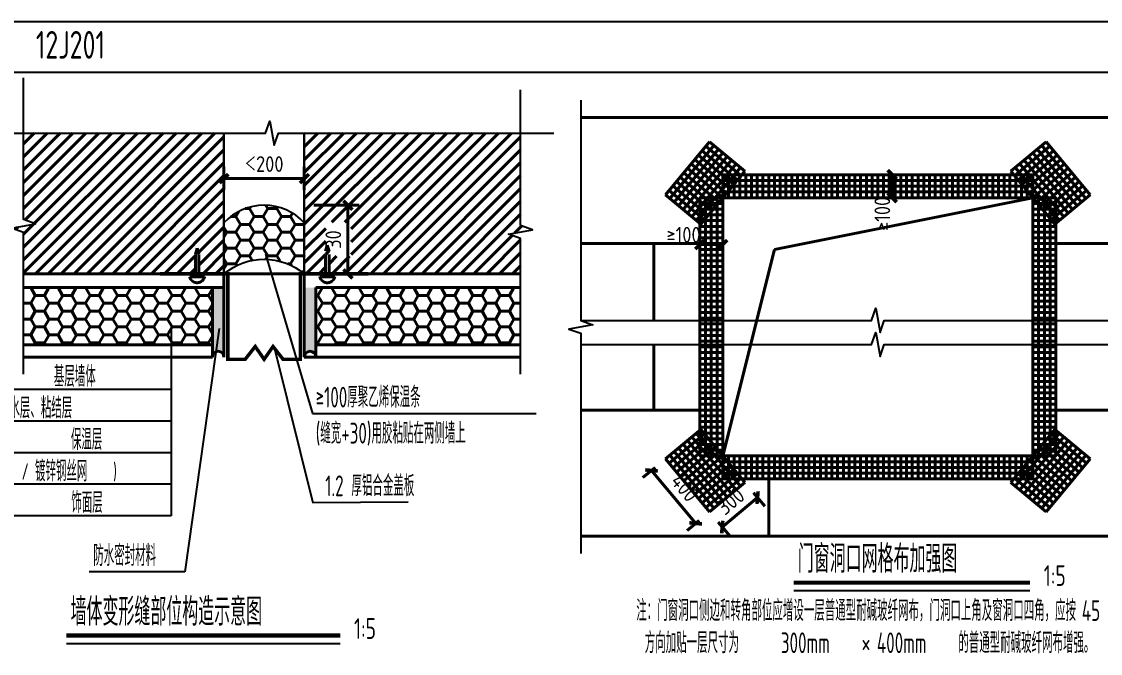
# Model space of a CAD drawing. Extents: x 1188826 to 1909461, y 608442 to 1651179.
# Drawn here: x 1527909 to 1539156, y 1283814 to 1290407 of the extents above; entities that cross this region are included whole.
import ezdxf

# ---------------------------------------------------------------- set-up
doc = ezdxf.new("R2010")
doc.units = 0
doc.header["$LTSCALE"] = 1000
doc.header["$MEASUREMENT"] = 0
doc.linetypes.add('DASH', pattern=[0.35, 0.25, -0.1])
for name, color, linetype in [('Defpoint', 7, 'Continuous'), ('PUB_DIM', 3, 'Continuous'), ('PUB_TEXT', 4, 'Continuous')]:
    doc.layers.add(name, color=color, linetype=linetype)
doc.layers.add('OTHER', color=7, linetype='Continuous', lineweight=18)
doc.layers.add('WALL', color=9, linetype='Continuous', lineweight=40)
doc.styles.get("Standard").update_dxf_attribs({"font": 'gbenor.shx', "bigfont": 'gbcbig.shx'})
doc.styles.add('STANDARD_T3', font='gbenor.shx', dxfattribs={"bigfont": 'gbcbig.shx'})
doc.dimstyles.new('STANDARD&&50', dxfattribs={"dimtxt": 175, "dimasz": 50, "dimexe": 125, "dimexo": 150, "dimgap": 75, "dimtad": 1, "dimdec": 0, "dimzin": 0, "dimdsep": 46, "dimtxsty": 'STANDARD_T3', "dimblk": 'ARCHTICK', "dimcen": 0.09, "dimadec": 0, "dimazin": 0, "dimtfac": 1, "dimtdec": 0, "dimtix": 1, "dimtmove": 2, "dimatfit": 3, "dimfxl": 0, "dimtolj": 1, "dimtzin": 0, "dimarcsym": 0})
pattern_1 = [(0, (-599645.35, -298693.78), (152.4, 87.98816), [101.6, -203.2]), (120, (-599645.35, -298693.78), (-152.399982, 87.988192), [101.6, -203.2]), (60, (-599645.35, -298693.78), (1.8e-05, 175.976352), [-203.2, 101.6])]

# ---------------------------------------------------------------- blocks, each defined once
blk = doc.blocks.new('_ArchTick')
at = {"color": 0, "linetype": 'ByBlock', "const_width": 0.4}
blk.add_lwpolyline([(-0.5, -0.5), (0.5, 0.5)], dxfattribs=at)
blk = doc.blocks.new('*D103')
at = {"layer": 'Defpoints', "color": 0, "transparency": 16777216}
for p in [(1139474, 1337418), (1140003, 1337418), (1139474, 1336654)]:
    blk.add_point(p, dxfattribs=at)
at = {"layer": 'PUB_DIM', "color": 0, "lineweight": -2, "transparency": 16777216}
for p, q in [((1139624, 1337418), (1140128, 1337418)), ((1140003, 1336654), (1140003, 1337418)), ((1139624, 1336654), (1140128, 1336654))]:
    blk.add_line(p, q, dxfattribs=at)
at = {"layer": 'PUB_DIM', "color": 0, "lineweight": -2, "transparency": 16777216, "xscale": 100, "yscale": 100, "zscale": 100}
for p, rotation in [((1140003, 1337418), 90), ((1140003, 1336654), 270)]:
    blk.add_blockref('_ArchTick', p, dxfattribs=dict(at, rotation=rotation))
at = {"layer": 'PUB_DIM', "color": 0, "transparency": 16777216, "insert": (1139840, 1337036), "char_height": 175, "attachment_point": 5, "rotation": 90, "style": 'STANDARD_T3'}
blk.add_mtext('\\A1;30', dxfattribs=at)
blk = doc.blocks.new('*D104')
at = {"layer": 'Defpoints', "color": 0, "transparency": 16777216}
for p in [(1138621, 1337998), (1139517, 1337998), (1139517, 1337716)]:
    blk.add_point(p, dxfattribs=at)
at = {"layer": 'PUB_DIM', "color": 0, "lineweight": -2, "transparency": 16777216}
for p, q in [((1138621, 1337848), (1138621, 1337591)), ((1139517, 1337848), (1139517, 1337591)), ((1138621, 1337716), (1139517, 1337716))]:
    blk.add_line(p, q, dxfattribs=at)
at = {"layer": 'PUB_DIM', "color": 0, "lineweight": -2, "transparency": 16777216, "xscale": 100, "yscale": 100, "zscale": 100, "rotation": 180}
blk.add_blockref('_ArchTick', (1138621, 1337716), dxfattribs=at)
at = {"layer": 'PUB_DIM', "color": 0, "lineweight": -2, "transparency": 16777216, "xscale": 100, "yscale": 100, "zscale": 100}
blk.add_blockref('_ArchTick', (1139517, 1337716), dxfattribs=at)
at = {"layer": 'PUB_DIM', "color": 0, "transparency": 16777216, "insert": (1139069, 1337878), "char_height": 175, "attachment_point": 5, "style": 'STANDARD_T3'}
blk.add_mtext('\\A1;＜200', dxfattribs=at)
blk = doc.blocks.new('*D91')
at = {"layer": 'Defpoints', "color": 0, "transparency": 16777216}
for p in [(1143924, 1337204), (1144180, 1337204), (1144180, 1336980)]:
    blk.add_point(p, dxfattribs=at)
at = {"layer": 'PUB_DIM', "color": 0, "lineweight": -2, "transparency": 16777216}
for p, q in [((1143924, 1337054), (1143924, 1336855)), ((1143924, 1336980), (1144180, 1336980)), ((1144180, 1337054), (1144180, 1336855))]:
    blk.add_line(p, q, dxfattribs=at)
at = {"layer": 'PUB_DIM', "color": 0, "lineweight": -2, "transparency": 16777216, "xscale": 100, "yscale": 100, "zscale": 100, "rotation": 180}
blk.add_blockref('_ArchTick', (1143924, 1336980), dxfattribs=at)
at = {"layer": 'PUB_DIM', "color": 0, "lineweight": -2, "transparency": 16777216, "xscale": 100, "yscale": 100, "zscale": 100}
blk.add_blockref('_ArchTick', (1144180, 1336980), dxfattribs=at)
at = {"layer": 'PUB_DIM', "color": 0, "transparency": 16777216, "insert": (1143743, 1337090), "char_height": 175, "attachment_point": 5, "style": 'STANDARD_T3'}
blk.add_mtext('\\A1;≥100', dxfattribs=at)
blk = doc.blocks.new('*D92')
at = {"layer": 'Defpoints', "color": 0, "transparency": 16777216}
for p in [(1145908, 1337759), (1146068, 1337759), (1145908, 1337503)]:
    blk.add_point(p, dxfattribs=at)
at = {"layer": 'PUB_DIM', "color": 0, "lineweight": -2, "transparency": 16777216}
for p, q in [((1146058, 1337759), (1146193, 1337759)), ((1146068, 1337503), (1146068, 1337759)), ((1146058, 1337503), (1146193, 1337503))]:
    blk.add_line(p, q, dxfattribs=at)
at = {"layer": 'PUB_DIM', "color": 0, "lineweight": -2, "transparency": 16777216, "xscale": 100, "yscale": 100, "zscale": 100}
for p, rotation in [((1146068, 1337759), 90), ((1146068, 1337503), 270)]:
    blk.add_blockref('_ArchTick', p, dxfattribs=dict(at, rotation=rotation))
at = {"layer": 'PUB_DIM', "color": 0, "transparency": 16777216, "insert": (1145958, 1337323), "char_height": 175, "attachment_point": 5, "rotation": 90, "style": 'STANDARD_T3'}
blk.add_mtext('\\A1;≥100', dxfattribs=at)
blk = doc.blocks.new('*D93')
at = {"layer": 'Defpoints', "color": 0, "transparency": 16777216}
for p in [(1143541, 1334590), (1144032, 1334000), (1143878, 1333871)]:
    blk.add_point(p, dxfattribs=at)
at = {"layer": 'PUB_DIM', "color": 0, "lineweight": -2, "transparency": 16777216}
for p, q in [((1143425, 1334494), (1143290, 1334381)), ((1143386, 1334461), (1143878, 1333871)), ((1143917, 1333904), (1143782, 1333791))]:
    blk.add_line(p, q, dxfattribs=at)
at = {"layer": 'PUB_DIM', "color": 0, "lineweight": -2, "transparency": 16777216, "xscale": 100, "yscale": 100, "zscale": 100}
for p, rotation in [((1143386, 1334461), 129.8055710922407), ((1143878, 1333871), 309.8055710922407)]:
    blk.add_blockref('_ArchTick', p, dxfattribs=dict(at, rotation=rotation))
at = {"layer": 'PUB_DIM', "color": 0, "transparency": 16777216, "insert": (1143757, 1334270), "char_height": 175, "attachment_point": 5, "rotation": 309.8056, "style": 'STANDARD_T3'}
blk.add_mtext('\\A1;400', dxfattribs=at)
blk = doc.blocks.new('*D94')
at = {"layer": 'Defpoints', "color": 0, "transparency": 16777216}
for p in [(1144426, 1334328), (1144567, 1334158), (1144032, 1334000)]:
    blk.add_point(p, dxfattribs=at)
at = {"layer": 'PUB_DIM', "color": 0, "lineweight": -2, "transparency": 16777216}
for p, q in [((1144522, 1334213), (1144647, 1334062)), ((1144174, 1333830), (1144567, 1334158)), ((1144128, 1333885), (1144254, 1333734))]:
    blk.add_line(p, q, dxfattribs=at)
at = {"layer": 'PUB_DIM', "color": 0, "lineweight": -2, "transparency": 16777216, "xscale": 100, "yscale": 100, "zscale": 100}
for p, rotation in [((1144567, 1334158), 39.80557109226186), ((1144174, 1333830), 219.8055710922619)]:
    blk.add_blockref('_ArchTick', p, dxfattribs=dict(at, rotation=rotation))
at = {"layer": 'PUB_DIM', "color": 0, "transparency": 16777216, "insert": (1144267, 1334119), "char_height": 175, "attachment_point": 5, "rotation": 39.8056, "style": 'STANDARD_T3'}
blk.add_mtext('\\A1;300', dxfattribs=at)
blk = doc.blocks.new('21412412431')
h = blk.add_hatch()
h.set_pattern_fill('ANSI31', color=256, scale=64, style=0)
h.set_pattern_definition([(45, (-599645.35, -298693.78), (-71.842049, 71.842049), [])])
h.paths.add_polyline_path([(14004.4, 17605.3), (14004.4, 17822.8), (14023.6, 17890.3), (14042.8, 17822.8), (14042.8, 17605.3), (14322.1, 17605.3), (14322.1, 19173.2), (12089, 19173.2), (12089, 18209.2), (12223.4, 18161.5), (11954.6, 18114.1), (12089, 18065.2), (12089, 17605.3)])
h.paths.add_polyline_path([(17627.9, 17605.3), (17627.9, 17998.8), (17493.5, 18047.7), (17762.3, 18095.1), (17627.9, 18142.8), (17627.9, 19173.2), (15218.1, 19173.2), (15218.1, 17605.3), (15454.9, 17605.3), (15454.9, 17858.4), (15474.1, 17926), (15493.3, 17858.4), (15493.3, 17605.3)])
h.paths.add_polyline_path([(15458.4, 17800.9), (15740.4, 17800.9), (15740.4, 18178.9), (15458.4, 18178.9)], flags=16)
h = blk.add_hatch()
h.set_pattern_fill('HONEY', color=256, scale=64, style=0)
h.set_pattern_definition(pattern_1)
h.paths.add_polyline_path([(15217.7, 17605.3), (15218.1, 17605.3), (15218.1, 18174.4, 0.4335657), (14322.1, 18174.4), (14322.1, 17605.3, -0.3603361)])
h = blk.add_hatch()
h.set_pattern_fill('HONEY', color=256, scale=64, style=0)
h.set_pattern_definition(pattern_1)
h.paths.add_polyline_path([(14194.1, 16811.4), (14194.1, 17451.4), (12088.2, 17451.4), (12088.2, 16811.4)])
h.paths.add_polyline_path([(15346.1, 17451.4), (15346.1, 16811.4), (17628.7, 16811.4), (17628.7, 17451.4)])
for points in [[(14322.1, 17451.4), (14194.1, 17451.4), (14194.1, 16811.4), (14194.1, 16677, -1), (14322.1, 16677)], [(15218.1, 17451.4), (15346.1, 17451.4), (15346.1, 16811.4), (15346.1, 16677, 1), (15218.1, 16677)]]:
    blk.add_hatch(color=256).paths.add_polyline_path(points)
for p, q in [((18299.9, 19349.5), (24695.2, 19349.5)), ((19733.4, 19076.2), (19241.8, 18486.2)), ((19782.6, 19035.3), (19290.9, 18445.3)), ((20085.8, 18699.3), (19692.5, 19027.1)), ((20126.8, 18748.5), (19733.4, 19076.2)), ((23091.1, 18748.5), (23484.4, 19076.2)), ((23132.1, 18699.3), (23525.4, 19027.1)), ((23435.3, 19035.3), (23926.9, 18445.3)), ((23484.4, 19076.2), (23976.1, 18486.2)), ((19831.8, 18994.3), (19340.1, 18404.3)), ((19880.9, 18953.3), (19389.3, 18363.3)), ((19930.1, 18912.4), (19438.4, 18322.4)), ((19962.9, 18551.8), (19569.6, 18879.6)), ((20003.9, 18601), (19610.5, 18928.7)), ((20044.8, 18650.1), (19651.5, 18977.9)), ((23173.1, 18650.1), (23566.4, 18977.9)), ((23214, 18601), (23607.4, 18928.7)), ((23255, 18551.8), (23648.3, 18879.6)), ((23287.8, 18912.4), (23779.4, 18322.4)), ((23336.9, 18953.3), (23828.6, 18363.3)), ((23386.1, 18994.3), (23877.8, 18404.3)), ((19979.3, 18871.4), (19487.6, 18281.4)), ((19880.9, 18453.5), (19487.6, 18781.2)), ((19921.9, 18502.6), (19528.6, 18830.4)), ((20028.4, 18830.4), (19536.8, 18240.4)), ((20077.6, 18789.4), (19585.9, 18199.4)), ((23140.3, 18789.4), (23631.9, 18199.4)), ((23189.4, 18830.4), (23681.1, 18240.4)), ((23238.6, 18871.4), (23730.3, 18281.4)), ((23296, 18502.6), (23689.3, 18830.4)), ((23336.9, 18453.5), (23730.3, 18781.2)), ((19799, 18355.1), (19405.7, 18682.9)), ((19840, 18404.3), (19446.6, 18732.1)), ((20126.8, 18748.5), (19635.1, 18158.5)), ((19880.9, 18709.5), (19880.9, 18453.5)), ((19880.9, 18709.5), (23336.9, 18709.5)), ((19880.9, 18645.5), (23336.9, 18645.5)), ((19944.9, 18709.5), (19944.9, 18453.5)), ((20008.9, 18709.5), (20008.9, 18453.5)), ((20072.9, 18709.5), (20072.9, 18453.5)), ((20136.9, 18709.5), (20136.9, 18453.5)), ((20200.9, 18709.5), (20200.9, 18453.5)), ((20264.9, 18709.5), (20264.9, 18453.5)), ((20328.9, 18709.5), (20328.9, 18453.5)), ((20392.9, 18709.5), (20392.9, 18453.5)), ((20456.9, 18709.5), (20456.9, 18453.5)), ((20520.9, 18709.5), (20520.9, 18453.5)), ((20584.9, 18709.5), (20584.9, 18453.5)), ((20648.9, 18709.5), (20648.9, 18453.5)), ((20712.9, 18709.5), (20712.9, 18453.5)), ((20776.9, 18709.5), (20776.9, 18453.5)), ((20840.9, 18709.5), (20840.9, 18453.5)), ((20904.9, 18709.5), (20904.9, 18453.5)), ((20968.9, 18709.5), (20968.9, 18453.5)), ((21032.9, 18709.5), (21032.9, 18453.5)), ((21096.9, 18709.5), (21096.9, 18453.5)), ((21160.9, 18709.5), (21160.9, 18453.5)), ((21224.9, 18709.5), (21224.9, 18453.5)), ((21288.9, 18709.5), (21288.9, 18453.5)), ((21352.9, 18709.5), (21352.9, 18453.5)), ((21416.9, 18709.5), (21416.9, 18453.5)), ((21480.9, 18709.5), (21480.9, 18453.5)), ((21544.9, 18709.5), (21544.9, 18453.5)), ((21608.9, 18709.5), (21608.9, 18453.5)), ((21672.9, 18709.5), (21672.9, 18453.5)), ((21736.9, 18709.5), (21736.9, 18453.5)), ((21800.9, 18709.5), (21800.9, 18453.5)), ((21864.9, 18709.5), (21864.9, 18453.5)), ((21928.9, 18709.5), (21928.9, 18453.5)), ((21992.9, 18709.5), (21992.9, 18453.5)), ((22056.9, 18709.5), (22056.9, 18453.5)), ((22120.9, 18709.5), (22120.9, 18453.5)), ((22184.9, 18709.5), (22184.9, 18453.5)), ((22248.9, 18709.5), (22248.9, 18453.5)), ((22312.9, 18709.5), (22312.9, 18453.5)), ((22376.9, 18709.5), (22376.9, 18453.5)), ((22440.9, 18709.5), (22440.9, 18453.5)), ((22504.9, 18709.5), (22504.9, 18453.5)), ((22568.9, 18709.5), (22568.9, 18453.5)), ((22632.9, 18709.5), (22632.9, 18453.5)), ((22696.9, 18709.5), (22696.9, 18453.5)), ((22760.9, 18709.5), (22760.9, 18453.5)), ((22824.9, 18709.5), (22824.9, 18453.5)), ((22888.9, 18709.5), (22888.9, 18453.5)), ((22952.9, 18709.5), (22952.9, 18453.5)), ((23016.9, 18709.5), (23016.9, 18453.5)), ((23080.9, 18709.5), (23080.9, 18453.5)), ((23091.1, 18748.5), (23582.8, 18158.5)), ((23144.9, 18709.5), (23144.9, 18453.5)), ((23208.9, 18709.5), (23208.9, 18453.5)), ((23272.9, 18709.5), (23272.9, 18453.5)), ((23336.9, 18709.5), (23336.9, 18453.5)), ((23377.9, 18404.3), (23771.2, 18732.1)), ((23418.9, 18355.1), (23812.2, 18682.9)), ((19676.1, 18207.6), (19282.8, 18535.4)), ((19717.1, 18256.8), (19323.7, 18584.6)), ((19758, 18306), (19364.7, 18633.7)), ((19880.9, 18581.5), (23336.9, 18581.5)), ((19880.9, 18517.5), (23336.9, 18517.5)), ((23459.9, 18306), (23853.2, 18633.7)), ((23500.8, 18256.8), (23894.2, 18584.6)), ((23541.8, 18207.6), (23935.1, 18535.4)), ((19635.1, 18158.5), (19241.8, 18486.2)), ((19624.9, 15573.5), (19624.9, 18453.5)), ((19624.9, 18453.5), (19880.9, 18453.5)), ((19688.9, 15573.5), (19688.9, 18453.5)), ((19752.9, 15573.5), (19752.9, 18453.5)), ((19816.9, 15573.5), (19816.9, 18453.5)), ((19880.9, 18453.5), (23336.9, 18453.5)), ((19880.9, 15573.5), (19880.9, 18453.5)), ((20456.9, 17877.5), (23336.9, 18453.5)), ((23336.9, 15573.5), (23336.9, 18453.5)), ((23592.9, 18453.5), (23336.9, 18453.5)), ((23400.9, 15573.5), (23400.9, 18453.5)), ((23464.9, 15573.5), (23464.9, 18453.5)), ((23528.9, 15573.5), (23528.9, 18453.5)), ((23582.8, 18158.5), (23976.1, 18486.2)), ((23592.9, 15573.5), (23592.9, 18453.5)), ((19624.9, 18389.5), (19880.9, 18389.5)), ((19624.9, 18325.5), (19880.9, 18325.5)), ((23592.9, 18389.5), (23336.9, 18389.5)), ((23592.9, 18325.5), (23336.9, 18325.5)), ((19624.9, 18261.5), (19880.9, 18261.5)), ((19624.9, 18197.5), (19880.9, 18197.5)), ((23592.9, 18261.5), (23336.9, 18261.5)), ((23592.9, 18197.5), (23336.9, 18197.5)), ((19624.9, 18133.5), (19880.9, 18133.5)), ((19624.9, 18069.5), (19880.9, 18069.5)), ((23592.9, 18133.5), (23336.9, 18133.5)), ((23592.9, 18069.5), (23336.9, 18069.5)), ((19880.9, 17941.5), (18299.9, 17941.5)), ((19112.9, 17085.5), (19112.9, 17941.5)), ((19624.9, 18005.5), (19880.9, 18005.5)), ((19624.9, 17941.5), (19880.9, 17941.5)), ((23592.9, 18005.5), (23336.9, 18005.5)), ((23336.9, 17941.5), (24695.2, 17941.5)), ((23592.9, 17941.5), (23336.9, 17941.5)), ((19624.9, 17877.5), (19880.9, 17877.5)), ((19624.9, 17813.5), (19880.9, 17813.5)), ((19880.9, 15573.5), (20456.9, 17877.5)), ((23592.9, 17877.5), (23336.9, 17877.5)), ((23592.9, 17813.5), (23336.9, 17813.5)), ((19624.9, 17749.5), (19880.9, 17749.5)), ((19624.9, 17685.5), (19880.9, 17685.5)), ((23592.9, 17749.5), (23336.9, 17749.5)), ((23592.9, 17685.5), (23336.9, 17685.5)), ((14322.1, 17605), (12089, 17605)), ((14322.1, 16677), (14322.1, 17605)), ((14365.5, 17605), (15218.1, 17605)), ((17628.7, 17605), (15218.1, 17605)), ((15218.1, 16677), (15218.1, 17605)), ((19624.9, 17621.5), (19880.9, 17621.5)), ((19624.9, 17557.5), (19880.9, 17557.5)), ((23592.9, 17621.5), (23336.9, 17621.5)), ((23592.9, 17557.5), (23336.9, 17557.5)), ((14194.1, 17451.4), (12089, 17451.4)), ((14194.1, 16811.4), (14194.1, 17451.4)), ((14194.1, 17451.4), (14322.1, 17451.4)), ((15346.1, 17451.4), (17627.9, 17451.4)), ((15346.1, 16811.4), (15346.1, 17451.4)), ((15346.1, 17451.4), (15346.1, 16677)), ((19624.9, 17493.5), (19880.9, 17493.5)), ((23592.9, 17493.5), (23336.9, 17493.5)), ((19624.9, 17429.5), (19880.9, 17429.5)), ((19624.9, 17365.5), (19880.9, 17365.5)), ((23592.9, 17429.5), (23336.9, 17429.5)), ((23592.9, 17365.5), (23336.9, 17365.5)), ((19624.9, 17301.5), (19880.9, 17301.5)), ((19624.9, 17237.5), (19880.9, 17237.5)), ((23592.9, 17301.5), (23336.9, 17301.5)), ((23592.9, 17237.5), (23336.9, 17237.5)), ((19624.9, 17173.5), (19880.9, 17173.5)), ((19624.9, 17109.5), (19880.9, 17109.5)), ((23592.9, 17173.5), (23336.9, 17173.5)), ((23592.9, 17109.5), (23336.9, 17109.5)), ((19624.9, 17045.5), (19880.9, 17045.5)), ((19624.9, 16981.5), (19880.9, 16981.5)), ((23592.9, 17045.5), (23336.9, 17045.5)), ((23592.9, 16981.5), (23336.9, 16981.5)), ((19624.9, 16917.5), (19880.9, 16917.5)), ((19624.9, 16853.5), (19880.9, 16853.5)), ((23592.9, 16917.5), (23336.9, 16917.5)), ((23592.9, 16853.5), (23336.9, 16853.5)), ((14194.1, 16811.4), (12089, 16811.4)), ((14194.1, 16811.4), (14194.1, 16677)), ((15346.1, 16811.4), (17627.9, 16811.4)), ((19112.9, 16085.5), (19112.9, 16815.8)), ((19624.9, 16789.5), (19880.9, 16789.5)), ((19624.9, 16725.5), (19880.9, 16725.5)), ((23592.9, 16789.5), (23336.9, 16789.5)), ((23592.9, 16725.5), (23336.9, 16725.5)), ((14194.1, 16677), (12089, 16677)), ((15218.1, 16677), (17627.9, 16677)), ((19624.9, 16661.5), (19880.9, 16661.5)), ((19624.9, 16597.5), (19880.9, 16597.5)), ((23592.9, 16661.5), (23336.9, 16661.5)), ((23592.9, 16597.5), (23336.9, 16597.5)), ((19624.9, 16533.5), (19880.9, 16533.5)), ((23592.9, 16533.5), (23336.9, 16533.5)), ((19624.9, 16469.5), (19880.9, 16469.5)), ((19624.9, 16405.5), (19880.9, 16405.5)), ((23592.9, 16469.5), (23336.9, 16469.5)), ((23592.9, 16405.5), (23336.9, 16405.5)), ((19624.9, 16341.5), (19880.9, 16341.5)), ((19624.9, 16277.5), (19880.9, 16277.5)), ((23592.9, 16341.5), (23336.9, 16341.5)), ((23592.9, 16277.5), (23336.9, 16277.5)), ((19624.9, 16213.5), (19880.9, 16213.5)), ((19624.9, 16149.5), (19880.9, 16149.5)), ((23592.9, 16213.5), (23336.9, 16213.5)), ((23592.9, 16149.5), (23336.9, 16149.5)), ((19880.9, 16085.5), (18299.9, 16085.5)), ((19624.9, 16085.5), (19880.9, 16085.5)), ((19624.9, 16021.5), (19880.9, 16021.5)), ((23336.9, 16085.5), (24695.2, 16085.5)), ((23592.9, 16085.5), (23336.9, 16085.5)), ((23592.9, 16021.5), (23336.9, 16021.5)), ((19624.9, 15957.5), (19880.9, 15957.5)), ((19624.9, 15893.5), (19880.9, 15893.5)), ((23592.9, 15957.5), (23336.9, 15957.5)), ((23592.9, 15893.5), (23336.9, 15893.5)), ((19635.1, 15868.5), (19241.8, 15540.7)), ((19676.1, 15819.3), (19282.8, 15491.5)), ((19717.1, 15770.1), (19323.7, 15442.4)), ((20028.4, 15196.5), (19536.8, 15786.5)), ((20077.6, 15237.5), (19585.9, 15827.5)), ((19624.9, 15829.5), (19880.9, 15829.5)), ((19624.9, 15765.5), (19880.9, 15765.5)), ((20126.8, 15278.5), (19635.1, 15868.5)), ((23091.1, 15278.5), (23582.8, 15868.5)), ((23140.3, 15237.5), (23631.9, 15827.5)), ((23189.4, 15196.5), (23681.1, 15786.5)), ((23592.9, 15829.5), (23336.9, 15829.5)), ((23592.9, 15765.5), (23336.9, 15765.5)), ((23500.8, 15770.1), (23894.2, 15442.4)), ((23541.8, 15819.3), (23935.1, 15491.5)), ((23582.8, 15868.5), (23976.1, 15540.7)), ((19758, 15721), (19364.7, 15393.2)), ((19880.9, 15073.6), (19389.3, 15663.6)), ((19799, 15671.8), (19405.7, 15344)), ((19930.1, 15114.6), (19438.4, 15704.6)), ((19979.3, 15155.6), (19487.6, 15745.5)), ((19624.9, 15701.5), (19880.9, 15701.5)), ((19624.9, 15637.5), (19880.9, 15637.5)), ((23238.6, 15155.6), (23730.3, 15745.5)), ((23287.8, 15114.6), (23779.4, 15704.6)), ((23592.9, 15701.5), (23336.9, 15701.5)), ((23336.9, 15073.6), (23828.6, 15663.6)), ((23592.9, 15637.5), (23336.9, 15637.5)), ((23418.9, 15671.8), (23812.2, 15344)), ((23459.9, 15721), (23853.2, 15393.2)), ((19733.4, 14950.7), (19241.8, 15540.7)), ((19782.6, 14991.7), (19290.9, 15581.7)), ((19831.8, 15032.6), (19340.1, 15622.6)), ((19840, 15622.6), (19446.6, 15294.9)), ((19880.9, 15573.5), (19487.6, 15245.7)), ((19921.9, 15524.3), (19528.6, 15196.5)), ((19624.9, 15573.5), (19880.9, 15573.5)), ((19880.9, 15573.5), (23336.9, 15573.5)), ((19880.9, 15317.5), (19880.9, 15573.5)), ((19880.9, 15509.5), (23336.9, 15509.5)), ((19944.9, 15317.5), (19944.9, 15573.5)), ((20008.9, 15317.5), (20008.9, 15573.5)), ((20072.9, 15317.5), (20072.9, 15573.5)), ((20136.9, 15317.5), (20136.9, 15573.5)), ((20200.9, 15317.5), (20200.9, 15573.5)), ((20264.9, 15317.5), (20264.9, 15573.5)), ((20328.9, 15317.5), (20328.9, 15573.5)), ((20392.9, 14677.5), (20392.9, 15573.5)), ((20392.9, 15317.5), (20392.9, 15573.5)), ((20456.9, 15317.5), (20456.9, 15573.5)), ((20520.9, 15317.5), (20520.9, 15573.5)), ((20584.9, 15317.5), (20584.9, 15573.5)), ((20648.9, 15317.5), (20648.9, 15573.5)), ((20712.9, 15317.5), (20712.9, 15573.5)), ((20776.9, 15317.5), (20776.9, 15573.5)), ((20840.9, 15317.5), (20840.9, 15573.5)), ((20904.9, 15317.5), (20904.9, 15573.5)), ((20968.9, 15317.5), (20968.9, 15573.5)), ((21032.9, 15317.5), (21032.9, 15573.5)), ((21096.9, 15317.5), (21096.9, 15573.5)), ((21160.9, 15317.5), (21160.9, 15573.5)), ((21224.9, 15317.5), (21224.9, 15573.5)), ((21288.9, 15317.5), (21288.9, 15573.5)), ((21352.9, 15317.5), (21352.9, 15573.5)), ((21416.9, 15317.5), (21416.9, 15573.5)), ((21480.9, 15317.5), (21480.9, 15573.5)), ((21544.9, 15317.5), (21544.9, 15573.5)), ((21608.9, 15317.5), (21608.9, 15573.5)), ((21672.9, 15317.5), (21672.9, 15573.5)), ((21736.9, 15317.5), (21736.9, 15573.5)), ((21800.9, 15317.5), (21800.9, 15573.5)), ((21864.9, 15317.5), (21864.9, 15573.5)), ((21928.9, 15317.5), (21928.9, 15573.5)), ((21992.9, 15317.5), (21992.9, 15573.5)), ((22056.9, 15317.5), (22056.9, 15573.5)), ((22120.9, 15317.5), (22120.9, 15573.5)), ((22184.9, 15317.5), (22184.9, 15573.5)), ((22248.9, 15317.5), (22248.9, 15573.5)), ((22312.9, 15317.5), (22312.9, 15573.5)), ((22376.9, 15317.5), (22376.9, 15573.5)), ((22440.9, 15317.5), (22440.9, 15573.5)), ((22504.9, 15317.5), (22504.9, 15573.5)), ((22568.9, 15317.5), (22568.9, 15573.5)), ((22632.9, 15317.5), (22632.9, 15573.5)), ((22696.9, 15317.5), (22696.9, 15573.5)), ((22760.9, 15317.5), (22760.9, 15573.5)), ((22824.9, 15317.5), (22824.9, 15573.5)), ((22888.9, 15317.5), (22888.9, 15573.5)), ((22952.9, 15317.5), (22952.9, 15573.5)), ((23016.9, 15317.5), (23016.9, 15573.5)), ((23080.9, 15317.5), (23080.9, 15573.5)), ((23144.9, 15317.5), (23144.9, 15573.5)), ((23208.9, 15317.5), (23208.9, 15573.5)), ((23272.9, 15317.5), (23272.9, 15573.5)), ((23296, 15524.3), (23689.3, 15196.5)), ((23336.9, 15573.5), (23730.3, 15245.7)), ((23592.9, 15573.5), (23336.9, 15573.5)), ((23336.9, 15317.5), (23336.9, 15573.5)), ((23377.9, 15622.6), (23771.2, 15294.9)), ((23386.1, 15032.6), (23877.8, 15622.6)), ((23435.3, 14991.7), (23926.9, 15581.7)), ((23484.4, 14950.7), (23976.1, 15540.7)), ((19962.9, 15475.1), (19569.6, 15147.4)), ((20003.9, 15426), (19610.5, 15098.2)), ((19880.9, 15445.5), (23336.9, 15445.5)), ((23214, 15426), (23607.4, 15098.2)), ((23255, 15475.1), (23648.3, 15147.4)), ((20044.8, 15376.8), (19651.5, 15049)), ((20085.8, 15327.6), (19692.5, 14999.9)), ((20126.8, 15278.5), (19733.4, 14950.7)), ((19880.9, 15381.5), (23336.9, 15381.5)), ((19880.9, 15317.5), (23336.9, 15317.5)), ((23091.1, 15278.5), (23484.4, 14950.7)), ((23132.1, 15327.6), (23525.4, 14999.9)), ((23173.1, 15376.8), (23566.4, 15049)), ((18299.9, 14677.5), (24695.2, 14677.5))]:
    blk.add_line(p, q)
at = {"linetype": 'DASH'}
for p, q in [((15454.9, 17858.4), (15474.1, 17926)), ((15493.3, 17858.4), (15474.1, 17926)), ((14004.4, 17822.8), (14023.6, 17890.3)), ((14004.4, 17569.5), (14004.4, 17822.8)), ((14042.8, 17822.8), (14023.6, 17890.3)), ((14042.8, 17569.5), (14042.8, 17822.8)), ((15454.9, 17569.3), (15454.9, 17858.4)), ((15493.3, 17569.3), (15493.3, 17858.4)), ((13940.4, 17569.5), (14106.8, 17569.5)), ((15390.9, 17569.3), (15557.3, 17569.3))]:
    blk.add_line(p, q, dxfattribs=at)
at = {"const_width": 25.6}
for points in [[(14322.1, 19173.2), (14322.1, 17605), (12089, 17605.3)], [(17628.7, 17605.3), (15218.1, 17605.3), (15218.1, 19173.2)]]:
    blk.add_lwpolyline(points, dxfattribs=at)
for points in [[(14322.1, 17605.3), (12089, 17605.3)], [(17628.7, 17605.3), (15218.1, 17605.3)]]:
    blk.add_lwpolyline(points)
at = {"linetype": 'DASH'}
for centre in [(14023.6, 17591.6), (15474.1, 17591.4)]:
    blk.add_arc(centre, 86.1, 194.86282, 345.13718, dxfattribs=at)
for centre in [(14258.1, 16677), (15282.1, 16677)]:
    blk.add_arc(centre, 64, 0, 180)
at = {"layer": 'Defpoint', "color": 252}
for p, q in [((0, 20418.4), (33412.5, 20418.4)), ((0, 19854.9), (33412.5, 19854.9))]:
    blk.add_line(p, q, dxfattribs=at)
at = {"layer": 'OTHER'}
blk.add_line((11909, 19173.2), (14686.9, 19173.2), dxfattribs=at)
at = {"layer": 'PUB_DIM'}
for p, q in [((14322.1, 17605), (14322.1, 19173.2)), ((15218.1, 17605), (15218.1, 19173.2)), ((14785.5, 17823.8), (15308.2, 16046.3)), ((13735.3, 17023), (13735.3, 16313.4)), ((14270.1, 16995.3), (13887.5, 14280.2)), ((14885.7, 16773.5), (15312.4, 15050.7)), ((13735.3, 16313.4), (10699.3, 16313.4)), ((13735.3, 16313.4), (13735.3, 14906.7)), ((15308.2, 16046.3), (17800.2, 16046.3)), ((13735.3, 15961.7), (10699.3, 15961.7)), ((13735.3, 15610), (10699.3, 15610)), ((13735.3, 15258.4), (10699.3, 15258.4)), ((16374.8, 15057.6), (15312.4, 15050.7)), ((13735.3, 14906.7), (10699.3, 14906.7)), ((13887.5, 14280.2), (12821.2, 14280.2))]:
    blk.add_line(p, q, dxfattribs=at)
for points in [[(12089, 16485), (12089, 18065.2), (11954.6, 18114.1), (12223.4, 18161.5), (12089, 18209.2), (12089, 19789.4)], [(17627.9, 16485), (17627.9, 17998.8), (17493.5, 18047.7), (17762.3, 18095.1), (17627.9, 18142.8), (17627.9, 19656.6)], [(18299.9, 19541.5), (18299.9, 17085.5), (18434.3, 17036.5), (18165.5, 16989.2), (18299.9, 16941.5), (18299.9, 14485.5)], [(11717, 19173.2), (14786.5, 19173.2), (14835.4, 19307.6), (14882.8, 19038.8), (14930.5, 19173.2), (17999.9, 19173.2)], [(18299.9, 17085.5), (21536.9, 17085.5), (21585.9, 17219.9), (21633.3, 16951.1), (21680.9, 17085.5), (24695.2, 17085.5)], [(18299.9, 16815.8), (21536.9, 16815.8), (21585.9, 16950.2), (21633.3, 16681.4), (21680.9, 16815.8), (24695.2, 16815.8)], [(20671.3, 14072.4), (23304.4, 14072.4)], [(12567.7, 13481.7), (15617.8, 13481.7)]]:
    blk.add_lwpolyline(points, dxfattribs=at)
blk.add_lwpolyline([(14322.1, 17605.3, -0.360536), (15218.1, 17605, -6.3270846)], format="xyb", dxfattribs=at)
for points, const_width in [([(15929.5, 17605), (15174.7, 17605), (15174.7, 16650.9), (14981.7, 16650.9), (14869.3, 16794.4), (14770.1, 16650.9), (14670.9, 16794.4), (14558.6, 16650.9), (14365.5, 16650.9), (14365.5, 17605), (13610.7, 17605)], 38.4), ([(20671.3, 14162), (23304.4, 14162)], 44.8), ([(12567.7, 13571.3), (15617.8, 13571.3)], 44.8)]:
    blk.add_lwpolyline(points, dxfattribs=dict(at, const_width=const_width))
blk.add_arc((14770.1, 17754.9), 613.8, 43.1202, 136.8798, dxfattribs=at)
at = {"layer": 'PUB_TEXT'}
for s, height, width, p in [('12J201', 308.65, 0.8, (12226.7, 20004)), ('基层墙体', 231.49, 0.7, (12427, 16344.6)), ('≥100厚聚乙烯保温条', 231.489, 0.7, (15344.5, 16113.5)), ('找平层、防水层、粘结层', 231.489, 0.7, (11348, 15992.9)), (' 保温层', 231.49, 0.7, (12529.1, 15641.2)), ('(缝宽+30)用胶粘贴在两侧墙上', 231.489, 0.7, (15344.5, 15711.6)), ('镀锌钢丝网', 231.49, 0.7, (12216.3, 15289.5)), (')', 185.2, 0.7, (13088.2, 15307.4)), ('/', 185.2, 0.7, (12067.6, 15307.4)), ('1.2 厚铝合金盖板', 231.49, 0.7, (15451.5, 15124.8)), ('饰面层', 231.49, 0.7, (12621.7, 14937.9)), ('防水密封材料', 231.49, 0.7, (12866.1, 14347.4)), ('门窗洞口网格布加强图', 308.65, 0.8, (20717.1, 14272)), ('1:5', 231.49, 0.8, (23457.5, 14123.7)), ('墙体变形缝部位构造示意图', 308.652, 0.8, (12613.5, 13681.3)), ('注：门窗洞口侧边和转角部位应增设一层普通型耐碱玻纤网布，门洞口上角及窗洞口四角，应按', 231.489, 0.7, (18917.2, 13733.5)), ('45', 231.49, 0.7, (23881.9, 13733.5)), ('1:5', 231.49, 0.8, (15771, 13533.1)), ('方向加贴一层尺寸为', 231.49, 0.7, (19011.6, 13374.2)), ('300mm', 231.49, 0.7, (20528.2, 13374.2)), ('400mm', 231.49, 0.7, (21598.4, 13374.2)), ('的普通型耐碱玻纤网布增强。', 231.489, 0.7, (22505.5, 13374.2)), ('×', 231.5, 0.7, (21429.9, 13374.2))]:
    blk.add_text(s, height=height, dxfattribs=dict(at, width=width)).set_placement(p)
at = {"layer": 'PUB_DIM'}
for p1, p2, distance, text, picture, middle in [((14322.1, 18948.3), (15218.1, 18948.3), -282, '＜200', '*D104', (14770.1, 18828.8)), ((15174.7, 17605), (15174.7, 18368.9), -529.2, '30', '*D103', (15541.5, 17986.9)), ((19241.8, 15540.7), (19733.4, 14950.7), -201.1, '400', '*D93', (19457.9, 15221)), ((19733.4, 14950.7), (20126.8, 15278.5), -221.3, '300', '*D94', (19967.7, 15069.4))]:
    dim = blk.add_aligned_dim(p1=p1, p2=p2, distance=distance, text=text, dimstyle='STANDARD&&50', override={"dimasz": 100}, dxfattribs=at)
    dim.commit()
    dim.dimension.update_dxf_attribs({"geometry": picture, "text_midpoint": middle, "insert": (-1124298.9, -1319049.4)})
for base, p1, p2, angle, picture, middle in [((21768.9, 18709.5), (21608.9, 18453.5), (21608.9, 18709.5), 90, '*D92', (21658.9, 18273.1)), ((19880.9, 17930.3), (19624.9, 18154.3), (19880.9, 18154.3), 0, '*D91', (19444.6, 18040.3))]:
    dim = blk.add_linear_dim(base=base, p1=p1, p2=p2, angle=angle, text='≥100', dimstyle='STANDARD&&50', override={"dimasz": 100}, dxfattribs=at)
    dim.commit()
    dim.dimension.update_dxf_attribs({"geometry": picture, "text_midpoint": middle, "dimtype": 129, "insert": (-1124298.9, -1319049.4)})

msp = doc.modelspace()

# ---------------------------------------------------------------- block references
at = {"layer": 'WALL', "xscale": 0.9355500000000002, "yscale": 0.9355500000000002, "zscale": 0.9355500000000002}
msp.add_blockref('21412412431', (1516619, 1271305), dxfattribs=at)

doc.saveas('drawing.dxf')
